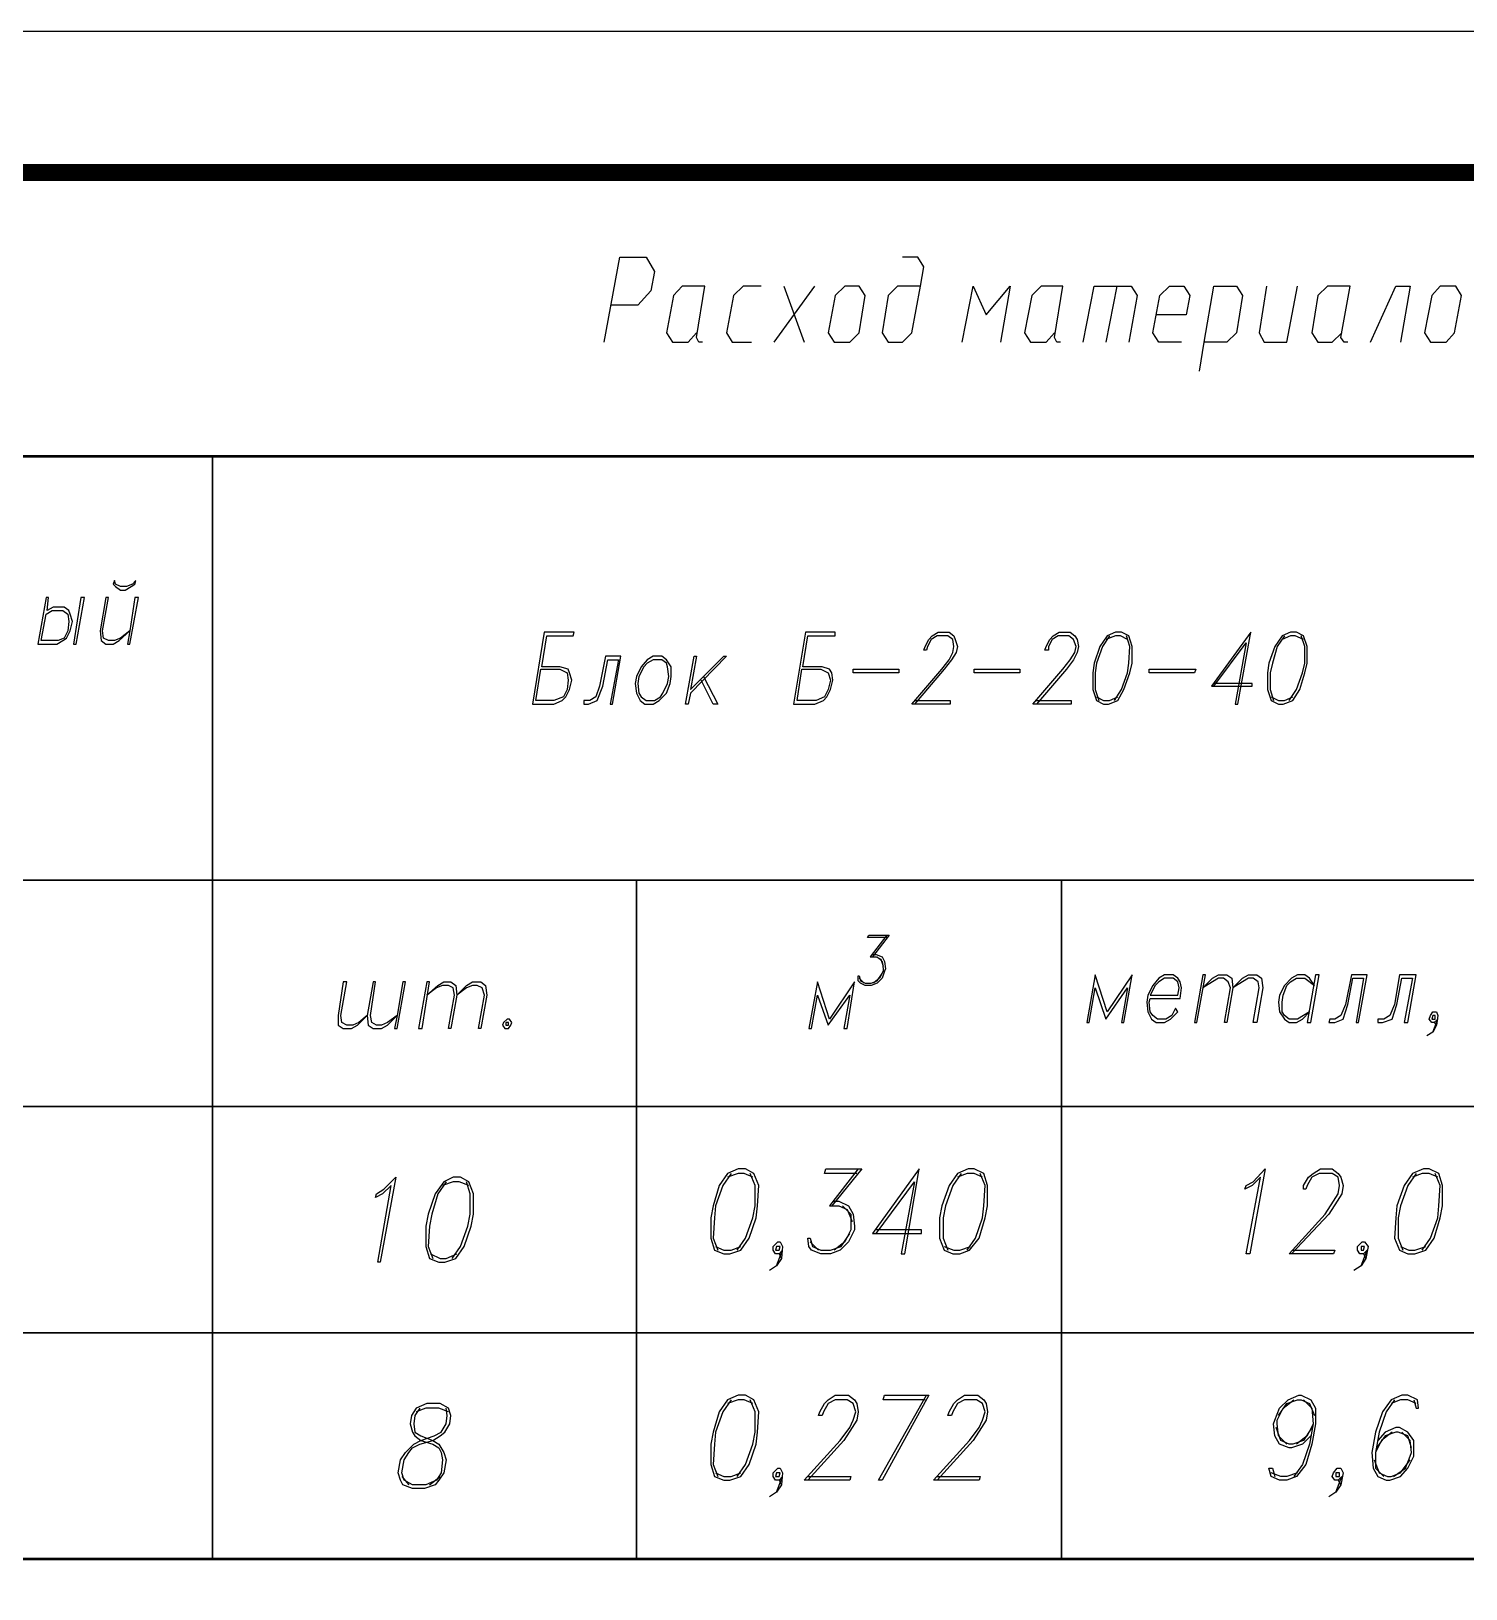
# Model space of a CAD drawing. Header units: millimetres. Extents: x 4241 to 6572, y 870 to 1291.
# Drawn here: x 5737.2 to 5787.9, y 1235.6 to 1290.7 of the extents above; entities that cross this region are included whole.
import ezdxf
from ezdxf.enums import TextEntityAlignment as Align

# ---------------------------------------------------------------- set-up
doc = ezdxf.new("R2010")
doc.units = ezdxf.units.MM
doc.layers.add('_Штамп_рамка', color=7, linetype='Continuous')
doc.layers.add('PDF _0', color=7, linetype='Continuous')
doc.styles.add('Romans_2.5', font='romans.shx', dxfattribs={"width": 0.75, "height": 2.5})

# ---------------------------------------------------------------- blocks, each defined once
blk = doc.blocks.new('*U779')
blk.add_lwpolyline([(0, 0), (0, 420), (1189, 420), (1189, 0), (0, 0)])
at = {"const_width": 0.6}
blk.add_lwpolyline([(20, 5), (20, 415), (1184, 415), (1184, 5), (20, 5)], dxfattribs=at)
at = {"style": 'Romans_2.5', "width": 0.75}
blk.add_attdef('ФОРМАТ', text='', height=2.5, dxfattribs=at).set_placement((1149, 2.5), align=Align.MIDDLE_LEFT)

msp = doc.modelspace()

# ---------------------------------------------------------------- linework, layer by layer
at = {"layer": 'PDF _0', "lineweight": 25}
for points in [[(5757.4682, 1279.6542), (5758.0186, 1282.66), (5758.9499, 1282.66), (5759.2463, 1282.152), (5759.1193, 1281.4746), (5758.6536, 1280.9666), (5757.7222, 1280.9666)], [(5768.6446, 1281.6439), (5767.8402, 1281.6439), (5767.5016, 1281.3053), (5767.2899, 1279.9929), (5767.5016, 1279.6542), (5768.0096, 1279.6542), (5768.3483, 1279.9929), (5768.6446, 1281.6439), (5768.7716, 1282.3213), (5768.5599, 1282.66), (5768.0096, 1282.66)], [(5760.9397, 1279.6542), (5760.8127, 1279.6542), (5760.728, 1279.8235), (5761.0243, 1281.6439), (5760.22, 1281.6439), (5759.9236, 1281.3053), (5759.6696, 1279.9929), (5759.8813, 1279.6542), (5760.4317, 1279.6542), (5760.728, 1279.9929)], [(5763.0141, 1281.6439), (5762.3791, 1281.6439), (5762.0404, 1281.3053), (5761.7864, 1279.9929), (5761.998, 1279.6542), (5762.6754, 1279.6542)], [(5763.4798, 1279.6542), (5764.9191, 1281.6439)], [(5763.8184, 1281.6439), (5764.5381, 1279.6542)], [(5770.1263, 1279.6542), (5770.5073, 1281.6439), (5770.973, 1280.6279), (5771.8197, 1281.6439), (5771.481, 1279.6542)], [(5773.5978, 1279.6542), (5773.4708, 1279.6542), (5773.3861, 1279.8235), (5773.6825, 1281.6439), (5772.9204, 1281.6439), (5772.5817, 1281.3053), (5772.3277, 1279.9929), (5772.5394, 1279.6542), (5773.0898, 1279.6542), (5773.3861, 1279.9929)], [(5774.4021, 1279.6542), (5774.7832, 1281.6439), (5775.5875, 1281.6439), (5775.2065, 1279.6542)], [(5775.5875, 1281.6439), (5776.0955, 1281.6439), (5776.3072, 1281.3053), (5776.0109, 1279.6542)], [(5777.8736, 1279.6542), (5777.0692, 1279.6542), (5776.8576, 1279.9929), (5777.1116, 1281.3053), (5777.4502, 1281.6439), (5777.9583, 1281.6439), (5778.1699, 1281.3053), (5778.0429, 1280.6279), (5776.9846, 1280.6279)], [(5778.5086, 1278.6382), (5778.678, 1279.6542), (5779.0166, 1281.6439), (5779.821, 1281.6439), (5780.0327, 1281.3053), (5779.821, 1279.9929), (5779.4823, 1279.6542), (5778.678, 1279.6542)], [(5780.8794, 1281.6439), (5780.6254, 1279.9929), (5780.7947, 1279.6542), (5781.5991, 1279.6542), (5781.9801, 1281.6439)], [(5783.7581, 1279.6542), (5783.6311, 1279.6542), (5783.5041, 1279.8235), (5783.8428, 1281.6439), (5783.0384, 1281.6439), (5782.6998, 1281.3053), (5782.4881, 1279.9929), (5782.6998, 1279.6542), (5783.2078, 1279.6542), (5783.5465, 1279.9929)], [(5784.5625, 1279.6542), (5785.4515, 1281.6439), (5785.9595, 1281.6439), (5785.6209, 1279.6542)], [(5768.4753, 1266.9961), (5769.703, 1266.9961), (5769.703, 1266.8691), (5768.3483, 1266.8691), (5769.4066, 1268.0968), (5769.6606, 1268.4355), (5769.7876, 1268.6895), (5769.83, 1268.9012), (5769.7876, 1269.1552), (5769.6183, 1269.2822), (5769.2373, 1269.2822), (5769.0256, 1269.1552), (5768.8986, 1268.9012), (5768.8563, 1268.7742), (5768.7716, 1268.7742), (5768.8139, 1268.9012), (5768.941, 1269.1552), (5769.068, 1269.2822), (5769.2796, 1269.4092), (5769.6606, 1269.4092), (5769.83, 1269.2822), (5769.8723, 1269.1552), (5769.957, 1268.9012), (5769.9147, 1268.6895), (5769.7453, 1268.4355), (5769.4913, 1268.0968), (5768.4329, 1266.8691)], [(5772.7511, 1266.9961), (5773.9788, 1266.9961), (5773.9788, 1266.8691), (5772.6241, 1266.8691), (5773.6825, 1268.0968), (5773.9365, 1268.4355), (5774.1058, 1268.6895), (5774.1481, 1268.9012), (5774.0635, 1269.1552), (5773.8941, 1269.2822), (5773.5131, 1269.2822), (5773.3014, 1269.1552), (5773.1744, 1268.9012), (5773.1744, 1268.7742), (5773.0474, 1268.7742), (5773.0898, 1268.9012), (5773.2168, 1269.1552), (5773.3438, 1269.2822), (5773.5554, 1269.4092), (5773.9365, 1269.4092), (5774.1058, 1269.2822), (5774.1905, 1269.1552), (5774.2328, 1268.9012), (5774.1905, 1268.6895), (5774.0635, 1268.4355), (5773.8095, 1268.0968), (5772.7511, 1266.8691)], [(5775.3335, 1269.2822), (5775.0795, 1268.9012), (5774.8678, 1268.3085), (5774.8255, 1267.9698), (5774.8255, 1267.3771), (5774.9525, 1266.9961)], [(5775.9685, 1269.1552), (5775.7145, 1269.2822), (5775.5452, 1269.2822), (5775.2065, 1269.1552)], [(5775.5028, 1266.9961), (5775.7569, 1267.3771), (5775.9685, 1267.9698), (5776.0109, 1268.3085), (5776.0532, 1268.9012), (5775.9262, 1269.2822)], [(5779.0166, 1267.5041), (5780.1597, 1269.0282), (5779.7787, 1266.8691), (5779.8633, 1266.8691), (5780.329, 1269.4092), (5778.932, 1267.5041), (5780.3713, 1267.5041), (5780.3713, 1267.5888), (5779.059, 1267.5888)], [(5781.5144, 1269.2822), (5781.2604, 1268.9012), (5781.091, 1268.3085), (5781.0064, 1267.9698), (5781.0064, 1267.3771), (5781.1334, 1266.9961)], [(5782.1917, 1269.1552), (5781.8954, 1269.2822), (5781.7261, 1269.2822), (5781.4297, 1269.1552)], [(5781.6837, 1266.9961), (5781.9377, 1267.3771), (5782.1494, 1267.9698), (5782.2341, 1268.3085), (5782.2341, 1268.9012), (5782.1071, 1269.2822)], [(5760.982, 1267.8428), (5761.49, 1266.8691), (5761.3207, 1266.8691), (5760.8973, 1267.7158)], [(5774.8678, 1267.1231), (5775.1218, 1266.9961), (5775.3335, 1266.9961), (5775.6299, 1267.1231)], [(5781.0487, 1267.1231), (5781.3027, 1266.9961), (5781.5144, 1266.9961), (5781.8107, 1267.1231)], [(5767.4592, 1258.6138), (5766.7819, 1258.6138), (5766.8242, 1258.6985), (5767.5439, 1258.6985), (5766.9512, 1257.9364)], [(5767.4592, 1258.6985), (5766.8665, 1257.9364), (5767.0782, 1257.9364), (5767.2476, 1257.8518), (5767.3322, 1257.5978)], [(5766.9512, 1258.0211), (5767.0782, 1258.0211), (5767.2899, 1257.9364), (5767.3746, 1257.7671), (5767.4169, 1257.5131), (5767.3746, 1257.4284), (5767.2899, 1257.1744), (5767.1206, 1257.0051), (5766.9089, 1256.9204), (5766.6972, 1256.9204), (5766.5279, 1257.0051), (5766.4432, 1257.0898), (5766.4432, 1257.2591), (5766.4855, 1257.2591), (5766.5279, 1257.0898), (5766.6972, 1257.0051), (5766.9089, 1257.0051), (5767.1206, 1257.0898), (5767.2899, 1257.3438)], [(5767.1206, 1257.9364), (5767.2899, 1257.7671), (5767.3322, 1257.5131), (5767.3322, 1257.4284), (5767.2052, 1257.1744), (5766.9936, 1257.0051)], [(5766.6549, 1257.0051), (5766.4855, 1257.1744)], [(5786.7639, 1255.2694), (5786.9332, 1255.735), (5786.8062, 1255.608), (5786.7216, 1255.608), (5786.6369, 1255.735), (5786.6792, 1255.862), (5786.7639, 1255.989), (5786.8909, 1255.989), (5786.9332, 1255.862), (5786.8909, 1255.5234), (5786.7639, 1255.2694), (5786.5522, 1255.1424)], [(5786.8062, 1255.608), (5786.8909, 1255.5234)], [(5766.4009, 1250.2739), (5765.2578, 1250.2739), (5765.3002, 1250.4432), (5766.5702, 1250.4432), (5765.5118, 1249.1308)], [(5766.4432, 1250.4432), (5765.4272, 1249.1308), (5765.7658, 1249.1308), (5766.0622, 1249.0038), (5766.2315, 1248.5805)], [(5767.0782, 1248.1571), (5768.4329, 1249.9775), (5767.9673, 1247.4374), (5768.0943, 1247.4374), (5768.6023, 1250.4432), (5766.9512, 1248.1571), (5768.6869, 1248.1571), (5768.6869, 1248.2841), (5767.0782, 1248.2841)], [(5781.8107, 1247.5644), (5783.2925, 1247.5644), (5783.2501, 1247.4374), (5781.6837, 1247.4374), (5782.9538, 1248.8345), (5783.2501, 1249.3001), (5783.4195, 1249.5542), (5783.4618, 1249.8505), (5783.4195, 1250.1468), (5783.2078, 1250.2739), (5782.7421, 1250.2739), (5782.4881, 1250.1468), (5782.3188, 1249.8505), (5782.2764, 1249.7235), (5782.1917, 1249.7235), (5782.1917, 1249.8505), (5782.3611, 1250.1468), (5782.5304, 1250.2739), (5782.7844, 1250.4432), (5783.2078, 1250.4432), (5783.4195, 1250.2739), (5783.5041, 1250.1468), (5783.5888, 1249.8505), (5783.5465, 1249.5542), (5783.3771, 1249.3001), (5783.0808, 1248.8345), (5781.7684, 1247.4374)], [(5751.88, 1249.9775), (5751.5837, 1249.5542), (5751.372, 1248.8345), (5751.2873, 1248.4111), (5751.245, 1247.6914), (5751.4143, 1247.2681)], [(5752.6844, 1249.8505), (5752.3457, 1249.9775), (5752.134, 1249.9775), (5751.753, 1249.8505)], [(5752.0917, 1247.2681), (5752.388, 1247.6914), (5752.6421, 1248.4111), (5752.7267, 1248.8345), (5752.7267, 1249.5542), (5752.5997, 1249.9775)], [(5761.9557, 1250.2739), (5761.6594, 1249.8505), (5761.4054, 1249.1308), (5761.363, 1248.7075), (5761.3207, 1247.9878), (5761.49, 1247.5644)], [(5762.7177, 1250.1468), (5762.4214, 1250.2739), (5762.2097, 1250.2739), (5761.8287, 1250.1468)], [(5762.1674, 1247.5644), (5762.4637, 1247.9878), (5762.7177, 1248.7075), (5762.8024, 1249.1308), (5762.8024, 1249.8505), (5762.6331, 1250.2739)], [(5770.084, 1250.2739), (5769.7876, 1249.8505), (5769.5336, 1249.1308), (5769.449, 1248.7075), (5769.449, 1247.9878), (5769.6183, 1247.5644)], [(5770.846, 1250.1468), (5770.5497, 1250.2739), (5770.2957, 1250.2739), (5769.957, 1250.1468)], [(5770.2957, 1247.5644), (5770.592, 1247.9878), (5770.846, 1248.7075), (5770.8884, 1249.1308), (5770.9307, 1249.8505), (5770.7613, 1250.2739)], [(5786.1712, 1250.2739), (5785.8749, 1249.8505), (5785.6209, 1249.1308), (5785.5362, 1248.7075), (5785.5362, 1247.9878), (5785.7055, 1247.5644)], [(5786.9332, 1250.1468), (5786.6369, 1250.2739), (5786.3829, 1250.2739), (5786.0442, 1250.1468)], [(5786.3829, 1247.5644), (5786.6792, 1247.9878), (5786.9332, 1248.7075), (5786.9756, 1249.1308), (5787.0179, 1249.8505), (5786.8486, 1250.2739)], [(5765.5542, 1249.3001), (5765.7658, 1249.3001), (5766.1045, 1249.1308), (5766.2739, 1248.8345), (5766.3162, 1248.4111), (5766.3162, 1248.2841), (5766.1045, 1247.8608), (5765.8082, 1247.5644), (5765.4695, 1247.4374), (5765.1308, 1247.4374), (5764.7921, 1247.5644), (5764.7075, 1247.6914), (5764.6651, 1247.9878), (5764.7498, 1247.9878), (5764.8345, 1247.6914), (5765.1308, 1247.5644), (5765.4695, 1247.5644), (5765.8505, 1247.6914), (5766.1469, 1248.1571)], [(5765.8928, 1249.1308), (5766.1892, 1248.8345), (5766.1892, 1248.4111), (5766.1892, 1248.2841), (5765.9775, 1247.8608), (5765.5965, 1247.5644)], [(5761.4054, 1247.6914), (5761.7017, 1247.5644), (5761.9557, 1247.5644), (5762.2944, 1247.6914)], [(5763.5644, 1247.0141), (5763.7761, 1247.5644), (5763.6491, 1247.4374), (5763.5221, 1247.4374), (5763.4374, 1247.5644), (5763.4374, 1247.6914), (5763.6068, 1247.8608), (5763.6914, 1247.8608), (5763.7761, 1247.6914), (5763.7338, 1247.2681), (5763.5644, 1247.0141), (5763.3104, 1246.8447)], [(5765.0462, 1247.5644), (5764.7498, 1247.8608)], [(5769.4913, 1247.6914), (5769.83, 1247.5644), (5770.0417, 1247.5644), (5770.4227, 1247.6914)], [(5784.2238, 1247.0141), (5784.4355, 1247.5644), (5784.3085, 1247.4374), (5784.1815, 1247.4374), (5784.0968, 1247.5644), (5784.0968, 1247.6914), (5784.2662, 1247.8608), (5784.3508, 1247.8608), (5784.4778, 1247.6914), (5784.3932, 1247.2681), (5784.2238, 1247.0141), (5783.9698, 1246.8447)], [(5785.6209, 1247.6914), (5785.9172, 1247.5644), (5786.1289, 1247.5644), (5786.5099, 1247.6914)], [(5751.3297, 1247.4374), (5751.6684, 1247.2681), (5751.88, 1247.2681), (5752.261, 1247.4374)], [(5763.6491, 1247.4374), (5763.7338, 1247.2681)], [(5784.3085, 1247.4374), (5784.3932, 1247.2681)], [(5761.9557, 1242.2726), (5761.6594, 1241.8492), (5761.4054, 1241.1295), (5761.363, 1240.7062), (5761.3207, 1239.9865), (5761.49, 1239.5631)], [(5762.7177, 1242.1456), (5762.4214, 1242.2726), (5762.2097, 1242.2726), (5761.8287, 1242.1456)], [(5762.1674, 1239.5631), (5762.4637, 1239.9865), (5762.7177, 1240.7062), (5762.8024, 1241.1295), (5762.8024, 1241.8492), (5762.6331, 1242.2726)], [(5764.6651, 1239.5631), (5766.1892, 1239.5631), (5766.1469, 1239.4361), (5764.5381, 1239.4361), (5765.8082, 1240.8332), (5766.1469, 1241.2989), (5766.2739, 1241.5529), (5766.3585, 1241.8492), (5766.2739, 1242.1456), (5766.0622, 1242.2726), (5765.6388, 1242.2726), (5765.3848, 1242.1456), (5765.2155, 1241.8492), (5765.1732, 1241.7222), (5765.0462, 1241.7222), (5765.0885, 1241.8492), (5765.2578, 1242.1456), (5765.3848, 1242.2726), (5765.6388, 1242.4419), (5766.1045, 1242.4419), (5766.3162, 1242.2726), (5766.4009, 1242.1456), (5766.4432, 1241.8492), (5766.4009, 1241.5529), (5766.2315, 1241.2989), (5765.9352, 1240.8332), (5764.6651, 1239.4361)], [(5768.8139, 1242.2726), (5767.3322, 1242.2726), (5767.3746, 1242.4419), (5768.941, 1242.4419), (5767.2899, 1239.4361), (5767.1629, 1239.4361), (5768.8563, 1242.4419)], [(5769.2373, 1239.5631), (5770.7613, 1239.5631), (5770.719, 1239.4361), (5769.1103, 1239.4361), (5770.3803, 1240.8332), (5770.719, 1241.2989), (5770.846, 1241.5529), (5770.9307, 1241.8492), (5770.846, 1242.1456), (5770.6343, 1242.2726), (5770.211, 1242.2726), (5769.957, 1242.1456), (5769.7876, 1241.8492), (5769.7453, 1241.7222), (5769.6183, 1241.7222), (5769.6606, 1241.8492), (5769.83, 1242.1456), (5769.957, 1242.2726), (5770.211, 1242.4419), (5770.6767, 1242.4419), (5770.8884, 1242.2726), (5770.973, 1242.1456), (5771.0154, 1241.8492), (5770.973, 1241.5529), (5770.8037, 1241.2989), (5770.5073, 1240.8332), (5769.2373, 1239.4361)], [(5782.4458, 1241.0025), (5782.1494, 1240.7062), (5781.7684, 1240.5792), (5781.6837, 1240.5792), (5781.345, 1240.7062), (5781.1757, 1241.0025), (5781.1334, 1241.4259), (5781.1757, 1241.5529), (5781.345, 1241.9762), (5781.6414, 1242.2726), (5782.0224, 1242.4419), (5782.1071, 1242.4419), (5782.4458, 1242.2726), (5782.6151, 1241.9762), (5782.6151, 1241.4259), (5782.4881, 1240.7062), (5782.2764, 1239.9865), (5781.9377, 1239.5631), (5781.5991, 1239.4361), (5781.345, 1239.4361), (5781.0487, 1239.5631), (5780.964, 1239.8595), (5781.091, 1239.8595), (5781.1757, 1239.5631)], [(5781.5991, 1240.7062), (5781.3027, 1241.0025), (5781.2604, 1241.4259), (5781.2604, 1241.5529), (5781.4721, 1241.9762), (5781.8531, 1242.2726)], [(5781.3027, 1241.7222), (5781.5991, 1242.1456), (5781.9801, 1242.2726), (5782.1071, 1242.2726), (5782.4034, 1242.1456), (5782.5728, 1241.7222)], [(5782.1917, 1242.2726), (5782.4881, 1241.9762), (5782.5304, 1241.4259), (5782.4034, 1240.7062), (5782.1494, 1239.9865), (5781.8531, 1239.5631)], [(5786.0865, 1242.2726), (5786.1712, 1241.9762), (5786.2559, 1241.9762), (5786.2136, 1242.2726), (5785.8749, 1242.4419), (5785.6632, 1242.4419), (5785.2822, 1242.2726), (5784.9858, 1241.8492), (5784.7318, 1241.1295), (5784.6048, 1240.4098), (5784.6472, 1239.8595), (5784.8165, 1239.5631), (5785.1128, 1239.4361), (5785.2399, 1239.4361), (5785.6209, 1239.5631), (5785.8749, 1239.8595), (5786.0865, 1240.2828), (5786.0865, 1240.4098), (5786.0865, 1240.8332), (5785.8749, 1241.1295), (5785.5785, 1241.2989), (5785.4515, 1241.2989), (5785.0705, 1241.1295), (5784.8165, 1240.8332)], [(5785.4092, 1242.2726), (5785.1128, 1241.8492), (5784.8588, 1241.1295), (5784.7318, 1240.4098), (5784.7318, 1239.8595), (5785.0282, 1239.5631)], [(5786.1712, 1242.1456), (5785.8749, 1242.2726), (5785.6209, 1242.2726), (5785.2822, 1242.1456)], [(5750.9487, 1241.9762), (5750.7793, 1241.7222), (5750.737, 1241.4259), (5750.7793, 1241.1295), (5750.991, 1241.0025), (5751.4143, 1240.8332), (5751.626, 1240.7062), (5751.7954, 1240.4098), (5751.88, 1240.1558), (5751.7954, 1239.6902), (5751.626, 1239.4361), (5751.499, 1239.2668), (5751.118, 1239.1398), (5750.6947, 1239.1398), (5750.356, 1239.2668), (5750.2713, 1239.4361), (5750.1866, 1239.6902), (5750.2713, 1240.1558), (5750.4406, 1240.4098), (5750.737, 1240.7062), (5750.991, 1240.8332), (5751.4567, 1241.0025), (5751.7107, 1241.1295), (5751.88, 1241.4259), (5751.9224, 1241.7222), (5751.88, 1241.9762)], [(5751.9647, 1241.8492), (5751.626, 1241.9762), (5751.1603, 1241.9762), (5750.8217, 1241.8492)], [(5782.4881, 1241.2989), (5782.1917, 1240.8332), (5781.8107, 1240.7062), (5781.6837, 1240.7062), (5781.3874, 1240.8332), (5781.218, 1241.2989)], [(5782.5304, 1241.4259), (5782.3188, 1241.0025), (5781.9377, 1240.7062)], [(5785.3245, 1241.1295), (5784.9435, 1240.8332), (5784.7318, 1240.4098)], [(5786.0019, 1240.5792), (5785.8749, 1241.0025), (5785.5362, 1241.1295), (5785.4515, 1241.1295), (5785.0705, 1241.0025), (5784.7742, 1240.5792)], [(5785.3669, 1239.5631), (5785.7902, 1239.8595), (5785.9595, 1240.2828), (5786.0019, 1240.4098), (5785.9595, 1240.8332), (5785.6632, 1241.1295)], [(5784.6895, 1240.1558), (5784.8588, 1239.6902), (5785.1552, 1239.5631), (5785.2822, 1239.5631), (5785.6209, 1239.6902), (5785.9595, 1240.1558)], [(5750.3136, 1239.5631), (5750.5677, 1239.2668)], [(5751.2873, 1239.2668), (5751.6684, 1239.5631)], [(5761.4054, 1239.6902), (5761.7017, 1239.5631), (5761.9557, 1239.5631), (5762.2944, 1239.6902)], [(5763.5644, 1239.0128), (5763.7761, 1239.5631), (5763.6491, 1239.4361), (5763.5221, 1239.4361), (5763.4374, 1239.5631), (5763.4374, 1239.6902), (5763.6068, 1239.8595), (5763.6914, 1239.8595), (5763.7761, 1239.6902), (5763.7338, 1239.2668), (5763.5644, 1239.0128), (5763.3104, 1238.8435)], [(5763.6491, 1239.4361), (5763.7338, 1239.2668)], [(5781.9801, 1239.6902), (5781.5991, 1239.5631), (5781.3874, 1239.5631), (5781.0487, 1239.6902)], [(5783.3348, 1239.0128), (5783.5465, 1239.5631), (5783.4195, 1239.4361), (5783.2925, 1239.4361), (5783.2078, 1239.5631), (5783.2501, 1239.6902), (5783.3771, 1239.8595), (5783.5041, 1239.8595), (5783.5888, 1239.6902), (5783.5041, 1239.2668), (5783.3348, 1239.0128), (5783.0808, 1238.8435)], [(5783.4195, 1239.4361), (5783.5041, 1239.2668)]]:
    msp.add_lwpolyline(points, dxfattribs=at)
for points in [[(5766.1469, 1279.6542), (5766.4855, 1279.9929), (5766.6972, 1281.3053), (5766.4855, 1281.6439), (5765.9775, 1281.6439), (5765.6388, 1281.3053), (5765.3848, 1279.9929), (5765.5965, 1279.6542)], [(5787.2296, 1279.6542), (5787.5259, 1279.9929), (5787.7799, 1281.3053), (5787.5683, 1281.6439), (5787.0179, 1281.6439), (5786.7216, 1281.3053), (5786.4676, 1279.9929), (5786.6792, 1279.6542)], [(5740.9153, 1271.2296), (5740.7883, 1271.1026), (5740.5766, 1271.0179), (5740.365, 1271.0179), (5740.1956, 1271.1026), (5740.1533, 1271.2296), (5740.111, 1271.1026), (5740.1956, 1271.0179), (5740.365, 1270.8909), (5740.5343, 1270.8909), (5740.746, 1271.0179), (5740.873, 1271.1026)], [(5737.7402, 1270.6369), (5737.4439, 1268.9858), (5738.1212, 1268.9858), (5738.3329, 1269.1128), (5738.4599, 1269.1975), (5738.5869, 1269.4515), (5738.6716, 1269.7902), (5738.5869, 1270.0442), (5738.5446, 1270.1712), (5738.3752, 1270.2982), (5737.9942, 1270.2982), (5737.7825, 1270.1712), (5737.8249, 1270.6369)], [(5739.0949, 1270.6369), (5738.9679, 1270.6369), (5738.7139, 1268.9858), (5738.7986, 1268.9858)], [(5740.7036, 1269.4515), (5740.365, 1269.1975), (5740.1533, 1269.1128), (5739.9416, 1269.1128), (5739.7723, 1269.1975), (5739.7299, 1269.4515), (5739.9416, 1270.6369), (5739.8569, 1270.6369), (5739.6453, 1269.4515), (5739.6876, 1269.1128), (5739.8569, 1268.9858), (5740.111, 1268.9858), (5740.3226, 1269.1128), (5740.7036, 1269.4515), (5740.619, 1268.9858), (5740.7036, 1268.9858), (5741, 1270.6369), (5740.873, 1270.6369)], [(5737.7402, 1270.0442), (5737.9519, 1270.1712), (5738.3329, 1270.1712), (5738.5022, 1270.0442), (5738.5446, 1269.7902), (5738.5022, 1269.4515), (5738.3752, 1269.1975), (5738.1636, 1269.1128), (5737.5709, 1269.1128)], [(5755.4362, 1269.2822), (5756.3675, 1269.2822), (5756.4099, 1269.4092), (5755.3515, 1269.4092), (5754.9281, 1266.8691), (5755.6902, 1266.8691), (5755.9865, 1266.9961), (5756.1135, 1267.1231), (5756.2405, 1267.3771), (5756.3252, 1267.7158), (5756.2405, 1267.9698), (5756.1982, 1268.0968), (5755.9018, 1268.1815), (5755.2668, 1268.1815)], [(5764.6651, 1269.2822), (5765.6388, 1269.2822), (5765.6388, 1269.4092), (5764.5805, 1269.4092), (5764.1571, 1266.8691), (5764.9191, 1266.8691), (5765.2155, 1266.9961), (5765.3425, 1267.1231), (5765.4695, 1267.3771), (5765.5542, 1267.7158), (5765.5118, 1267.9698), (5765.4272, 1268.0968), (5765.1732, 1268.1815), (5764.4958, 1268.1815)], [(5775.5452, 1269.4092), (5775.2488, 1269.2822), (5774.9948, 1268.9012), (5774.7832, 1268.3085), (5774.7408, 1267.9698), (5774.7408, 1267.3771), (5774.8678, 1266.9961), (5775.1218, 1266.8691), (5775.2912, 1266.8691), (5775.6299, 1266.9961), (5775.8415, 1267.3771), (5776.0532, 1267.9698), (5776.1379, 1268.3085), (5776.1379, 1268.9012), (5776.0109, 1269.2822), (5775.7569, 1269.4092)], [(5781.7261, 1269.4092), (5781.4297, 1269.2822), (5781.1757, 1268.9012), (5780.964, 1268.3085), (5780.9217, 1267.9698), (5780.9217, 1267.3771), (5781.0487, 1266.9961), (5781.3027, 1266.8691), (5781.4721, 1266.8691), (5781.8107, 1266.9961), (5782.0647, 1267.3771), (5782.2341, 1267.9698), (5782.3188, 1268.3085), (5782.3188, 1268.9012), (5782.1917, 1269.2822), (5781.9377, 1269.4092)], [(5755.2245, 1268.0968), (5755.9018, 1268.0968), (5756.1558, 1267.9698), (5756.1982, 1267.7158), (5756.1558, 1267.3771), (5756.0288, 1267.1231), (5755.6902, 1266.9961), (5755.0551, 1266.9961)], [(5757.6799, 1266.8691), (5757.7646, 1266.8691), (5758.0609, 1268.5625), (5757.5106, 1268.5625), (5757.2989, 1267.5041), (5757.1719, 1267.1231), (5756.9602, 1266.9961), (5756.7485, 1266.9961), (5756.7485, 1266.8691), (5756.9179, 1266.8691), (5757.2142, 1266.9961), (5757.4259, 1267.5041), (5757.5952, 1268.4355), (5757.9762, 1268.4355)], [(5759.2039, 1268.5625), (5758.9923, 1268.4355), (5758.7806, 1268.1815), (5758.6113, 1267.8428), (5758.5689, 1267.5888), (5758.6113, 1267.2501), (5758.7383, 1266.9961), (5758.9076, 1266.8691), (5759.2039, 1266.8691), (5759.4156, 1266.9961), (5759.6696, 1267.2501), (5759.7966, 1267.5888), (5759.839, 1267.8428), (5759.839, 1268.1815), (5759.6696, 1268.4355), (5759.5003, 1268.5625)], [(5759.2039, 1268.4355), (5758.9923, 1268.3085), (5758.8653, 1268.1815), (5758.6959, 1267.8428), (5758.6536, 1267.5888), (5758.6959, 1267.2501), (5758.7806, 1267.1231), (5758.9499, 1266.9961), (5759.2463, 1266.9961), (5759.458, 1267.1231), (5759.5426, 1267.2501), (5759.712, 1267.5888), (5759.7543, 1267.8428), (5759.712, 1268.1815), (5759.6696, 1268.3085), (5759.5003, 1268.4355)], [(5760.5163, 1267.3771), (5761.7017, 1268.5625), (5761.7864, 1268.5625), (5760.5163, 1267.2501), (5760.4317, 1266.8691), (5760.347, 1266.8691), (5760.6433, 1268.5625), (5760.728, 1268.5625)], [(5764.4535, 1268.0968), (5765.1308, 1268.0968), (5765.3848, 1267.9698), (5765.4695, 1267.7158), (5765.3848, 1267.3771), (5765.2578, 1267.1231), (5764.9615, 1266.9961), (5764.2841, 1266.9961)], [(5767.8826, 1267.9698), (5766.2739, 1267.9698), (5766.2739, 1268.0968), (5767.8826, 1268.0968)], [(5772.1584, 1267.9698), (5770.5497, 1267.9698), (5770.5497, 1268.0968), (5772.1584, 1268.0968)], [(5778.3393, 1267.9698), (5776.7306, 1267.9698), (5776.7306, 1268.0968), (5778.3816, 1268.0968)], [(5749.0859, 1255.862), (5748.7896, 1255.608), (5748.5779, 1255.5234), (5748.3662, 1255.5234), (5748.1969, 1255.608), (5748.1546, 1255.862), (5748.3662, 1257.0474), (5748.2392, 1257.0474), (5748.0699, 1255.862), (5748.0699, 1255.5234), (5748.2392, 1255.3964), (5748.5356, 1255.3964), (5748.7473, 1255.5234), (5749.0859, 1255.862), (5749.1283, 1255.5234), (5749.2976, 1255.3964), (5749.5939, 1255.3964), (5749.8056, 1255.5234), (5750.1443, 1255.862), (5750.0596, 1255.3964), (5750.1443, 1255.3964), (5750.4406, 1257.0474), (5750.356, 1257.0474), (5750.1443, 1255.862), (5749.8056, 1255.608), (5749.5939, 1255.5234), (5749.4246, 1255.5234), (5749.2553, 1255.608), (5749.2129, 1255.862), (5749.3823, 1257.0474), (5749.2976, 1257.0474)], [(5751.0333, 1255.3964), (5751.2873, 1257.0474), (5751.2027, 1257.0474), (5750.9063, 1255.3964)], [(5752.0494, 1255.3964), (5751.9647, 1255.3964), (5752.1764, 1256.5817), (5752.134, 1256.8357), (5751.9647, 1256.9204), (5751.753, 1256.9204), (5751.5414, 1256.8357), (5751.2027, 1256.5817), (5751.5837, 1256.9204), (5751.7954, 1257.0474), (5752.0494, 1257.0474), (5752.2187, 1256.9204), (5752.261, 1256.5817)], [(5753.1077, 1255.3964), (5753.0231, 1255.3964), (5753.2347, 1256.5817), (5753.1501, 1256.8357), (5752.9807, 1256.9204), (5752.8114, 1256.9204), (5752.5997, 1256.8357), (5752.261, 1256.5817), (5752.5997, 1256.9204), (5752.8114, 1257.0474), (5753.1077, 1257.0474), (5753.2771, 1256.9204), (5753.3194, 1256.5817)], [(5764.7075, 1255.3964), (5764.7921, 1255.3964), (5765.0038, 1256.5817), (5765.3848, 1255.5234), (5766.1469, 1256.5817), (5765.9352, 1255.3964), (5766.0622, 1255.3964), (5766.3162, 1257.0474), (5765.4272, 1255.735), (5765.0038, 1257.0474)], [(5774.5291, 1255.608), (5774.6138, 1255.608), (5774.8255, 1256.8357), (5775.2065, 1255.735), (5775.9685, 1256.8357), (5775.7569, 1255.608), (5775.8415, 1255.608), (5776.1379, 1257.3014), (5775.2488, 1255.989), (5774.8255, 1257.3014)], [(5776.7729, 1256.4547), (5777.8313, 1256.4547), (5777.8736, 1256.8357), (5777.8313, 1257.0474), (5777.7466, 1257.1744), (5777.5773, 1257.3014), (5777.2809, 1257.3014), (5777.0692, 1257.1744), (5776.8576, 1256.9204), (5776.6882, 1256.5817), (5776.6459, 1256.3277), (5776.6882, 1255.989), (5776.8152, 1255.735), (5776.9846, 1255.608), (5777.2809, 1255.608), (5777.4926, 1255.735), (5777.7466, 1255.989), (5777.6619, 1256.1161), (5777.5349, 1255.862), (5777.3232, 1255.735), (5777.0269, 1255.735), (5776.8576, 1255.862), (5776.7729, 1255.989), (5776.7306, 1256.3277)], [(5777.7466, 1256.5817), (5777.7889, 1256.8357), (5777.7466, 1257.0474), (5777.5773, 1257.1744), (5777.2809, 1257.1744), (5777.0692, 1257.0474), (5776.9422, 1256.9204), (5776.7729, 1256.5817)], [(5778.4239, 1255.608), (5778.7203, 1257.3014), (5778.6356, 1257.3014), (5778.3393, 1255.608)], [(5779.4823, 1255.608), (5779.3976, 1255.608), (5779.6093, 1256.8357), (5779.5247, 1257.0474), (5779.3553, 1257.1744), (5779.186, 1257.1744), (5778.9743, 1257.0474), (5778.6356, 1256.8357), (5778.9743, 1257.1744), (5779.186, 1257.3014), (5779.4823, 1257.3014), (5779.6517, 1257.1744), (5779.694, 1256.8357)], [(5780.5407, 1255.608), (5780.4137, 1255.608), (5780.6254, 1256.8357), (5780.583, 1257.0474), (5780.4137, 1257.1744), (5780.2443, 1257.1744), (5780.0327, 1257.0474), (5779.694, 1256.8357), (5780.0327, 1257.1744), (5780.2443, 1257.3014), (5780.5407, 1257.3014), (5780.71, 1257.1744), (5780.7524, 1256.8357)], [(5782.4034, 1255.989), (5781.9801, 1255.735), (5781.6837, 1255.735), (5781.5144, 1255.862), (5781.4297, 1255.989), (5781.4297, 1256.3277), (5781.4721, 1256.5817), (5781.5991, 1256.9204), (5781.7261, 1257.0474), (5781.9377, 1257.1744), (5782.2341, 1257.1744), (5782.5728, 1256.9204), (5782.4034, 1257.1744), (5782.2341, 1257.3014), (5781.9801, 1257.3014), (5781.7684, 1257.1744), (5781.5144, 1256.9204), (5781.345, 1256.5817), (5781.3027, 1256.3277), (5781.345, 1255.989), (5781.5144, 1255.735), (5781.6837, 1255.608), (5781.9377, 1255.608), (5782.1494, 1255.735)], [(5782.4458, 1255.608), (5782.7421, 1257.3014), (5782.6151, 1257.3014), (5782.3188, 1255.608)], [(5784.0545, 1255.608), (5784.1391, 1255.608), (5784.4355, 1257.3014), (5783.8851, 1257.3014), (5783.6735, 1256.2431), (5783.5041, 1255.862), (5783.2925, 1255.735), (5783.1231, 1255.735), (5783.0808, 1255.608), (5783.2925, 1255.608), (5783.5888, 1255.735), (5783.7581, 1256.2431), (5783.9275, 1257.1744), (5784.3085, 1257.1744)], [(5785.7479, 1255.608), (5785.8749, 1255.608), (5786.1712, 1257.3014), (5785.5785, 1257.3014), (5785.4092, 1256.2431), (5785.2399, 1255.862), (5785.0282, 1255.735), (5784.8165, 1255.735), (5784.8165, 1255.608), (5784.9858, 1255.608), (5785.3245, 1255.735), (5785.4939, 1256.2431), (5785.6632, 1257.1744), (5786.0442, 1257.1744)], [(5754.0391, 1255.735), (5753.9121, 1255.608), (5753.8698, 1255.5234), (5753.9544, 1255.3964), (5754.0814, 1255.3964), (5754.1661, 1255.5234), (5754.2084, 1255.608), (5754.1238, 1255.735)], [(5753.9968, 1255.608), (5753.9968, 1255.5234), (5754.0814, 1255.5234), (5754.0814, 1255.608)], [(5786.7639, 1255.862), (5786.7216, 1255.735), (5786.8486, 1255.735), (5786.8486, 1255.862)], [(5762.2097, 1250.4432), (5761.8287, 1250.2739), (5761.5324, 1249.8505), (5761.3207, 1249.1308), (5761.236, 1248.7075), (5761.236, 1247.9878), (5761.363, 1247.5644), (5761.7017, 1247.4374), (5761.9134, 1247.4374), (5762.2944, 1247.5644), (5762.5907, 1247.9878), (5762.8447, 1248.7075), (5762.8871, 1249.1308), (5762.9294, 1249.8505), (5762.7601, 1250.2739), (5762.4637, 1250.4432)], [(5770.338, 1250.4432), (5769.957, 1250.2739), (5769.6606, 1249.8505), (5769.4066, 1249.1308), (5769.322, 1248.7075), (5769.322, 1247.9878), (5769.4913, 1247.5644), (5769.7876, 1247.4374), (5770.0417, 1247.4374), (5770.3803, 1247.5644), (5770.719, 1247.9878), (5770.9307, 1248.7075), (5771.0154, 1249.1308), (5771.0154, 1249.8505), (5770.8884, 1250.2739), (5770.5497, 1250.4432)], [(5780.2867, 1247.4374), (5780.1597, 1247.4374), (5780.6677, 1250.1468), (5780.3713, 1249.8505), (5780.1173, 1249.7235), (5780.1597, 1249.8505), (5780.4137, 1249.9775), (5780.837, 1250.4432)], [(5786.4252, 1250.4432), (5786.0442, 1250.2739), (5785.7479, 1249.8505), (5785.4939, 1249.1308), (5785.4515, 1248.7075), (5785.4092, 1247.9878), (5785.5785, 1247.5644), (5785.8749, 1247.4374), (5786.1289, 1247.4374), (5786.5099, 1247.5644), (5786.8062, 1247.9878), (5787.0179, 1248.7075), (5787.1026, 1249.1308), (5787.1026, 1249.8505), (5786.9756, 1250.2739), (5786.6369, 1250.4432)], [(5749.5516, 1247.1411), (5749.4669, 1247.1411), (5749.9326, 1249.8505), (5749.6363, 1249.5542), (5749.3823, 1249.4272), (5749.4246, 1249.5542), (5749.6786, 1249.7235), (5750.102, 1250.1468)], [(5752.134, 1250.1468), (5751.7954, 1249.9775), (5751.499, 1249.5542), (5751.245, 1248.8345), (5751.1603, 1248.4111), (5751.1603, 1247.6914), (5751.2873, 1247.2681), (5751.626, 1247.1411), (5751.8377, 1247.1411), (5752.2187, 1247.2681), (5752.5151, 1247.6914), (5752.7691, 1248.4111), (5752.8537, 1248.8345), (5752.8537, 1249.5542), (5752.6844, 1249.9775), (5752.388, 1250.1468)], [(5763.5644, 1247.6914), (5763.5221, 1247.5644), (5763.6491, 1247.5644), (5763.6914, 1247.6914)], [(5784.2238, 1247.6914), (5784.2238, 1247.5644), (5784.3085, 1247.5644), (5784.3508, 1247.6914)], [(5762.2097, 1242.4419), (5761.8287, 1242.2726), (5761.5324, 1241.8492), (5761.3207, 1241.1295), (5761.236, 1240.7062), (5761.236, 1239.9865), (5761.363, 1239.5631), (5761.7017, 1239.4361), (5761.9134, 1239.4361), (5762.2944, 1239.5631), (5762.5907, 1239.9865), (5762.8447, 1240.7062), (5762.8871, 1241.1295), (5762.9294, 1241.8492), (5762.7601, 1242.2726), (5762.4637, 1242.4419)], [(5751.2027, 1242.1456), (5750.8217, 1241.9762), (5750.6523, 1241.7222), (5750.61, 1241.4259), (5750.6947, 1241.1295), (5750.7793, 1241.0025), (5750.991, 1240.8332), (5751.4143, 1240.7062), (5751.626, 1240.5792), (5751.7107, 1240.4098), (5751.753, 1240.1558), (5751.7107, 1239.6902), (5751.5414, 1239.4361), (5751.1603, 1239.2668), (5750.6947, 1239.2668), (5750.3983, 1239.4361), (5750.3136, 1239.6902), (5750.3983, 1240.1558), (5750.5677, 1240.4098), (5750.6947, 1240.5792), (5750.9487, 1240.7062), (5751.4143, 1240.8332), (5751.6684, 1241.0025), (5751.8377, 1241.1295), (5752.007, 1241.4259), (5752.0494, 1241.7222), (5751.9647, 1241.9762), (5751.6684, 1242.1456)], [(5763.5644, 1239.6902), (5763.5221, 1239.5631), (5763.6491, 1239.5631), (5763.6914, 1239.6902)], [(5783.3348, 1239.6902), (5783.3348, 1239.5631), (5783.4618, 1239.5631), (5783.4618, 1239.6902)]]:
    msp.add_lwpolyline(points, close=True, dxfattribs=at)
at = {"layer": 'PDF _0', "lineweight": 50}
msp.add_lwpolyline([(5878.6304, 1236.642), (5693.6273, 1236.642), (5693.6273, 1275.6324), (5878.6304, 1275.6324)], close=True, dxfattribs=at)
at = {"layer": 'PDF _0', "lineweight": 30}
for points in [[(5743.6247, 1275.6324), (5743.6247, 1236.642)], [(5718.6049, 1260.6459), (5878.6304, 1260.6459)], [(5758.6113, 1260.6459), (5758.6113, 1236.642)], [(5773.6401, 1260.6459), (5773.6401, 1236.642)], [(5693.6273, 1252.6446), (5878.6304, 1252.6446)], [(5693.6273, 1244.6433), (5878.6304, 1244.6433)]]:
    msp.add_lwpolyline(points, dxfattribs=at)

# ---------------------------------------------------------------- block references
at = {"layer": '_Штамп_рамка'}
msp.add_blockref('*U779', (4819.0524, 870.6532), dxfattribs=at)

doc.saveas('drawing.dxf')
